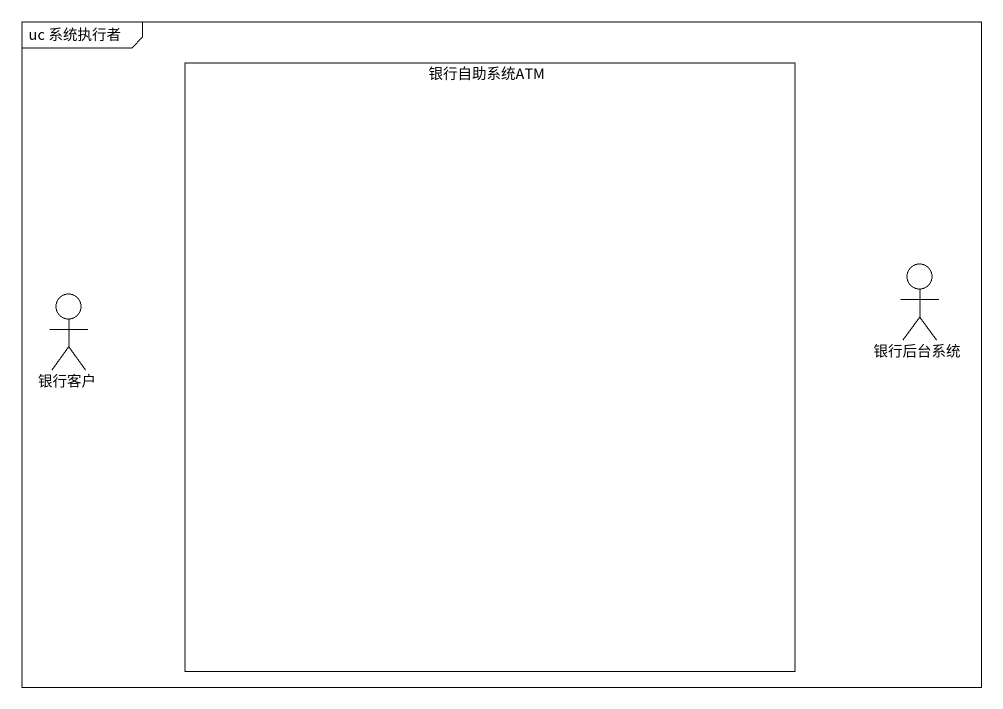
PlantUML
@startuml
mainframe uc 系统执行者
rectangle 银行自助系统ATM
actor 银行后台系统
actor 银行客户
@enduml
